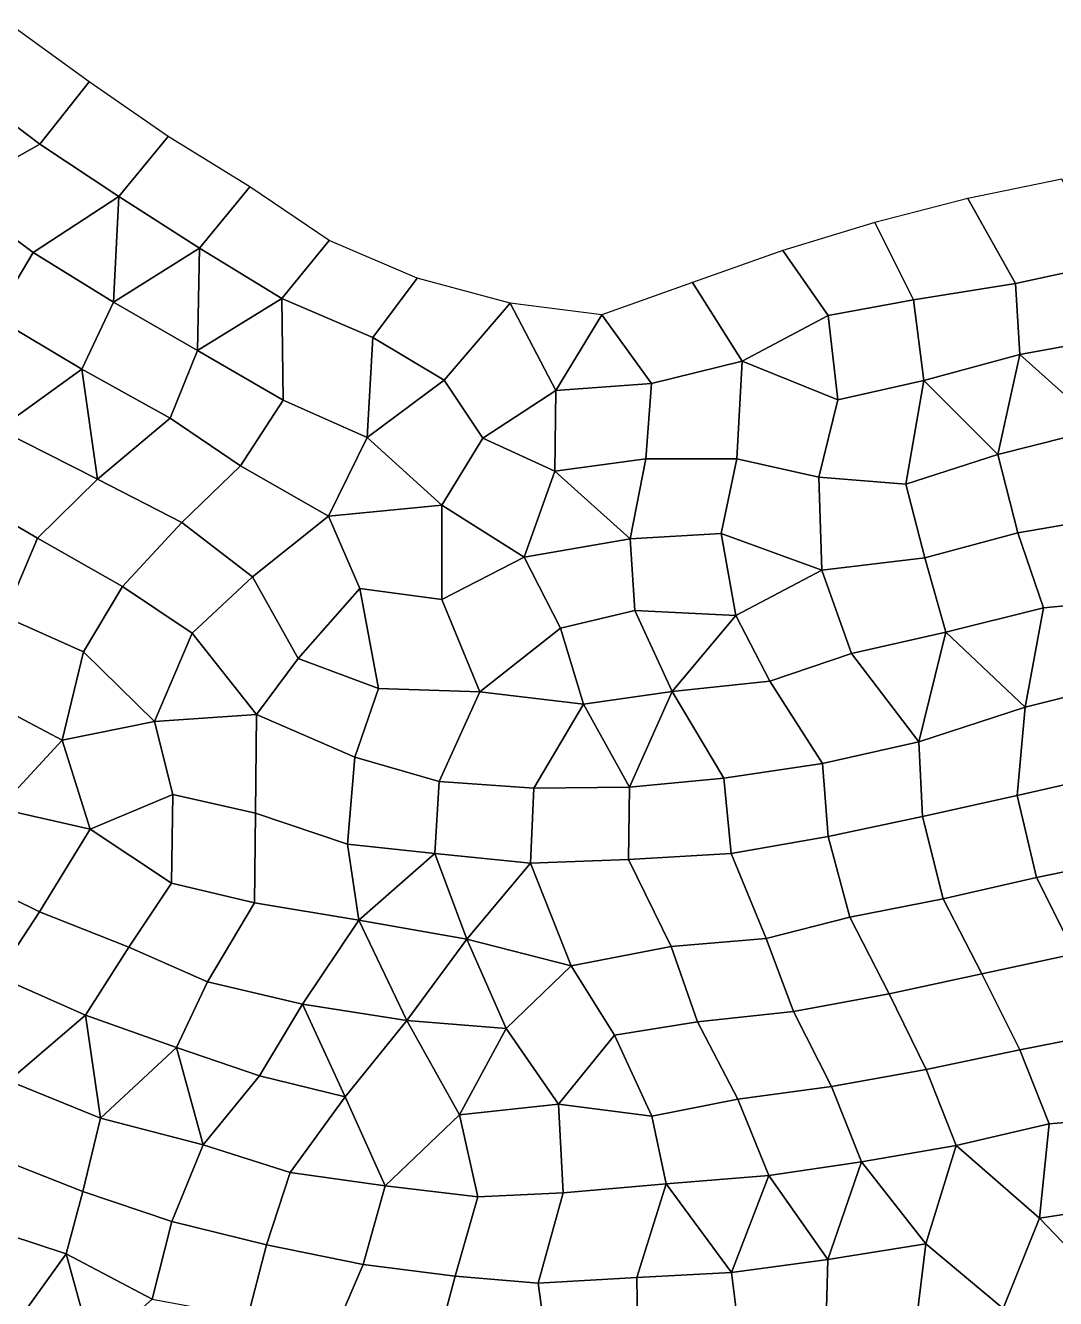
# Model space of a CAD drawing. Extents: x 727294 to 731543, y 8575035 to 8579824.
# Drawn here: x 729076.7 to 729291.1, y 8577331.1 to 8577596.2 of the extents above; entities that cross this region are included whole.
import ezdxf

# ---------------------------------------------------------------- set-up
doc = ezdxf.new("R2010")
doc.units = 0
for name, color, linetype in [('MESH_BOUND', 25, 'CONTINUOUS'), ('MESH_ELEMS', 250, 'CONTINUOUS'), ('MESH_NODES', 18, 'CONTINUOUS')]:
    doc.layers.add(name, color=color, linetype=linetype)

msp = doc.modelspace()

# ---------------------------------------------------------------- linework, layer by layer
at = {"layer": 'MESH_BOUND', "color": 25}
for points in [[(729089.94, 8577584.48, 38.17), (729073.73, 8577596.2, 38.17)], [(729106.35, 8577573.07, 38.17), (729089.94, 8577584.48, 38.17)], [(729123.37, 8577562.6, 38.17), (729106.35, 8577573.07, 38.17)], [(729292.39, 8577564.2, 38.17), (729272.8, 8577560.18, 38.17)], [(729139.86, 8577551.4, 38.17), (729123.37, 8577562.6, 38.17)], [(729272.8, 8577560.18, 38.17), (729253.44, 8577555.18, 38.17)], [(729253.44, 8577555.18, 38.17), (729234.31, 8577549.37, 38.17)], [(729158.2, 8577543.56, 38.17), (729139.86, 8577551.4, 38.17)], [(729234.31, 8577549.37, 38.17), (729215.47, 8577542.66, 38.17)], [(729177.51, 8577538.37, 38.17), (729158.2, 8577543.56, 38.17)], [(729215.47, 8577542.66, 38.17), (729196.63, 8577535.95, 38.17)], [(729196.63, 8577535.95, 38.17), (729177.51, 8577538.37, 38.17)]]:
    msp.add_polyline3d(points, dxfattribs=at)
at = {"layer": 'MESH_ELEMS', "color": 179}
for points in [[(729079.65, 8577571.48, 38.17), (729089.94, 8577584.48, 38.17), (729073.73, 8577596.2, 38.17), (729064.12, 8577583.24, 38.17)], [(729096.09, 8577560.57, 38.17), (729106.35, 8577573.07, 38.17), (729089.94, 8577584.48, 38.17), (729079.65, 8577571.48, 38.17)], [(729079.65, 8577571.48, 38.17), (729064.12, 8577583.24, 38.17), (729061.68, 8577561.32, 37.64), (729079.65, 8577571.48, 38.17)], [(729079.65, 8577571.48, 38.17), (729061.68, 8577561.32, 37.64), (729078.28, 8577548.91, 37.43), (729096.09, 8577560.57, 38.17)], [(729112.89, 8577549.82, 38.17), (729123.37, 8577562.6, 38.17), (729106.35, 8577573.07, 38.17), (729096.09, 8577560.57, 38.17)], [(729282.7, 8577542.45, 38.17), (729303.25, 8577546.94, 38.17), (729292.39, 8577564.2, 38.17), (729272.8, 8577560.18, 38.17)], [(729054.88, 8577544.7, 35.35), (729070.23, 8577535.43, 35.4), (729078.28, 8577548.91, 37.43), (729061.68, 8577561.32, 37.64)], [(729130.04, 8577539.37, 38.17), (729139.86, 8577551.4, 38.17), (729123.37, 8577562.6, 38.17), (729112.89, 8577549.82, 38.17)], [(729094.96, 8577538.56, 37.61), (729096.09, 8577560.57, 38.17), (729078.28, 8577548.91, 37.43), (729094.96, 8577538.56, 37.61)], [(729112.89, 8577549.82, 38.17), (729096.09, 8577560.57, 38.17), (729094.96, 8577538.56, 37.61), (729112.89, 8577549.82, 38.17)], [(729261.51, 8577539.04, 38.17), (729282.7, 8577542.45, 38.17), (729272.8, 8577560.18, 38.17), (729253.44, 8577555.18, 38.17)], [(729243.73, 8577535.82, 38.17), (729261.51, 8577539.04, 38.17), (729253.44, 8577555.18, 38.17), (729234.31, 8577549.37, 38.17)], [(729148.96, 8577531.22, 38.17), (729158.2, 8577543.56, 38.17), (729139.86, 8577551.4, 38.17), (729130.04, 8577539.37, 38.17)], [(729094.96, 8577538.56, 37.61), (729078.28, 8577548.91, 37.43), (729070.23, 8577535.43, 35.4), (729088.37, 8577524.67, 35.41)], [(729094.96, 8577538.56, 37.61), (729112.48, 8577528.5, 37.99), (729112.89, 8577549.82, 38.17), (729094.96, 8577538.56, 37.61)], [(729130.04, 8577539.37, 38.17), (729112.89, 8577549.82, 38.17), (729112.48, 8577528.5, 37.99), (729130.04, 8577539.37, 38.17)], [(729234.31, 8577549.37, 38.17), (729215.47, 8577542.66, 38.17), (729225.81, 8577526.27, 38.17), (729243.73, 8577535.82, 38.17)], [(729282.7, 8577542.45, 38.17), (729283.65, 8577527.66, 38.17), (729304.5, 8577531.53, 38.17), (729303.25, 8577546.94, 38.17)], [(729163.77, 8577522.32, 38.17), (729177.51, 8577538.37, 38.17), (729158.2, 8577543.56, 38.17), (729148.96, 8577531.22, 38.17)], [(729215.47, 8577542.66, 38.17), (729196.63, 8577535.95, 38.17), (729206.94, 8577521.62, 38.17), (729225.81, 8577526.27, 38.17)], [(729261.51, 8577539.04, 38.17), (729263.65, 8577522.26, 38.17), (729283.65, 8577527.66, 38.17), (729282.7, 8577542.45, 38.17)], [(729088.37, 8577524.67, 35.41), (729106.77, 8577514.45, 35.33), (729112.48, 8577528.5, 37.99), (729094.96, 8577538.56, 37.61)], [(729130.04, 8577539.37, 38.17), (729112.48, 8577528.5, 37.99), (729130.28, 8577518.2, 37.93), (729130.04, 8577539.37, 38.17)], [(729148.96, 8577531.22, 38.17), (729130.04, 8577539.37, 38.17), (729130.28, 8577518.2, 37.93), (729147.75, 8577510.38, 37.83)], [(729187.05, 8577520.18, 38.17), (729177.51, 8577538.37, 38.17), (729163.77, 8577522.32, 38.17), (729171.87, 8577510.26, 38.14)], [(729187.05, 8577520.18, 38.17), (729196.63, 8577535.95, 38.17), (729177.51, 8577538.37, 38.17), (729187.05, 8577520.18, 38.17)], [(729263.65, 8577522.26, 38.17), (729261.51, 8577539.04, 38.17), (729243.73, 8577535.82, 38.17), (729245.77, 8577518.26, 38.17)], [(729071.02, 8577512.14, 35.47), (729088.37, 8577524.67, 35.41), (729070.23, 8577535.43, 35.4), (729054.71, 8577523.53, 35.33)], [(729187.05, 8577520.18, 38.17), (729206.94, 8577521.62, 38.17), (729196.63, 8577535.95, 38.17), (729187.05, 8577520.18, 38.17)], [(729225.81, 8577526.27, 38.17), (729245.77, 8577518.26, 38.17), (729243.73, 8577535.82, 38.17), (729225.81, 8577526.27, 38.17)], [(729300.74, 8577512.37, 35.33), (729304.5, 8577531.53, 38.17), (729283.65, 8577527.66, 38.17), (729300.74, 8577512.37, 35.33)], [(729163.77, 8577522.32, 38.17), (729148.96, 8577531.22, 38.17), (729147.75, 8577510.38, 37.83), (729163.77, 8577522.32, 38.17)], [(729106.77, 8577514.45, 35.33), (729121.44, 8577504.5, 35.33), (729130.28, 8577518.2, 37.93), (729112.48, 8577528.5, 37.99)], [(729224.7, 8577506, 38.16), (729225.81, 8577526.27, 38.17), (729206.94, 8577521.62, 38.17), (729205.76, 8577505.96, 38.15)], [(729245.77, 8577518.26, 38.17), (729225.81, 8577526.27, 38.17), (729224.7, 8577506, 38.16), (729241.77, 8577502.14, 38.04)], [(729279.08, 8577506.85, 35.35), (729283.65, 8577527.66, 38.17), (729263.65, 8577522.26, 38.17), (729279.08, 8577506.85, 35.35)], [(729279.08, 8577506.85, 35.35), (729300.74, 8577512.37, 35.33), (729283.65, 8577527.66, 38.17), (729279.08, 8577506.85, 35.35)], [(729088.37, 8577524.67, 35.41), (729071.02, 8577512.14, 35.47), (729091.67, 8577501.74, 35.37), (729088.37, 8577524.67, 35.41)], [(729106.77, 8577514.45, 35.33), (729088.37, 8577524.67, 35.41), (729091.67, 8577501.74, 35.37), (729106.77, 8577514.45, 35.33)], [(729147.75, 8577510.38, 37.83), (729163.35, 8577496.29, 35.38), (729171.87, 8577510.26, 38.14), (729163.77, 8577522.32, 38.17)], [(729205.76, 8577505.96, 38.15), (729206.94, 8577521.62, 38.17), (729187.05, 8577520.18, 38.17), (729186.81, 8577503.39, 37.96)], [(729259.91, 8577500.66, 35.39), (729263.65, 8577522.26, 38.17), (729245.77, 8577518.26, 38.17), (729241.77, 8577502.14, 38.04)], [(729279.08, 8577506.85, 35.35), (729263.65, 8577522.26, 38.17), (729259.91, 8577500.66, 35.39), (729279.08, 8577506.85, 35.35)], [(729121.44, 8577504.5, 35.33), (729139.74, 8577494.02, 35.33), (729147.75, 8577510.38, 37.83), (729130.28, 8577518.2, 37.93)], [(729187.05, 8577520.18, 38.17), (729171.87, 8577510.26, 38.14), (729186.81, 8577503.39, 37.96), (729187.05, 8577520.18, 38.17)], [(729109.17, 8577492.7, 35.32), (729121.44, 8577504.5, 35.33), (729106.77, 8577514.45, 35.33), (729091.67, 8577501.74, 35.37)], [(729079.16, 8577489.42, 35.36), (729091.67, 8577501.74, 35.37), (729071.02, 8577512.14, 35.47), (729061.57, 8577499.71, 35.45)], [(729147.75, 8577510.38, 37.83), (729139.74, 8577494.02, 35.33), (729163.35, 8577496.29, 35.38), (729147.75, 8577510.38, 37.83)], [(729171.87, 8577510.26, 38.14), (729163.35, 8577496.29, 35.38), (729180.43, 8577485.5, 35.33), (729186.81, 8577503.39, 37.96)], [(729283.19, 8577490.57, 35.35), (729303.81, 8577494.1, 35.33), (729300.74, 8577512.37, 35.33), (729279.08, 8577506.85, 35.35)], [(729202.52, 8577489.32, 35.33), (729205.76, 8577505.96, 38.15), (729186.81, 8577503.39, 37.96), (729202.52, 8577489.32, 35.33)], [(729221.48, 8577490.41, 35.47), (729224.7, 8577506, 38.16), (729205.76, 8577505.96, 38.15), (729202.52, 8577489.32, 35.33)], [(729241.77, 8577502.14, 38.04), (729224.7, 8577506, 38.16), (729221.48, 8577490.41, 35.47), (729242.39, 8577482.79, 35.44)], [(729259.91, 8577500.66, 35.39), (729263.84, 8577485.35, 35.37), (729283.19, 8577490.57, 35.35), (729279.08, 8577506.85, 35.35)], [(729123.91, 8577481.41, 35.36), (729139.74, 8577494.02, 35.33), (729121.44, 8577504.5, 35.33), (729109.17, 8577492.7, 35.32)], [(729202.52, 8577489.32, 35.33), (729186.81, 8577503.39, 37.96), (729180.43, 8577485.5, 35.33), (729202.52, 8577489.32, 35.33)], [(729079.16, 8577489.42, 35.36), (729061.57, 8577499.71, 35.45), (729055.91, 8577480.98, 35.42), (729072.31, 8577473.14, 35.34)], [(729096.84, 8577479.42, 35.31), (729109.17, 8577492.7, 35.32), (729091.67, 8577501.74, 35.37), (729079.16, 8577489.42, 35.36)], [(729263.84, 8577485.35, 35.37), (729259.91, 8577500.66, 35.39), (729241.77, 8577502.14, 38.04), (729242.39, 8577482.79, 35.44)], [(729163.35, 8577496.29, 35.38), (729139.74, 8577494.02, 35.33), (729146.26, 8577478.94, 35.3), (729163.32, 8577476.7, 35.33)], [(729163.32, 8577476.7, 35.33), (729180.43, 8577485.5, 35.33), (729163.35, 8577496.29, 35.38), (729163.32, 8577476.7, 35.33)], [(729111.32, 8577469.69, 35.27), (729123.91, 8577481.41, 35.36), (729109.17, 8577492.7, 35.32), (729096.84, 8577479.42, 35.31)], [(729123.91, 8577481.41, 35.36), (729133.4, 8577464.39, 35.2), (729146.26, 8577478.94, 35.3), (729139.74, 8577494.02, 35.33)], [(729288.55, 8577474.98, 35.36), (729306.24, 8577476.59, 35.33), (729303.81, 8577494.1, 35.33), (729283.19, 8577490.57, 35.35)], [(729096.84, 8577479.42, 35.31), (729079.16, 8577489.42, 35.36), (729072.31, 8577473.14, 35.34), (729088.75, 8577465.76, 35.31)], [(729188.01, 8577470.73, 35.3), (729203.49, 8577474.41, 35.35), (729202.52, 8577489.32, 35.33), (729180.43, 8577485.5, 35.33)], [(729221.48, 8577490.41, 35.47), (729202.52, 8577489.32, 35.33), (729203.49, 8577474.41, 35.35), (729224.53, 8577473.33, 35.47)], [(729221.48, 8577490.41, 35.47), (729224.53, 8577473.33, 35.47), (729242.39, 8577482.79, 35.44), (729221.48, 8577490.41, 35.47)], [(729283.19, 8577490.57, 35.35), (729263.84, 8577485.35, 35.37), (729268.25, 8577469.89, 35.36), (729288.55, 8577474.98, 35.36)], [(729163.32, 8577476.7, 35.33), (729171.21, 8577457.43, 35.33), (729188.01, 8577470.73, 35.3), (729180.43, 8577485.5, 35.33)], [(729248.6, 8577465.41, 35.42), (729268.25, 8577469.89, 35.36), (729263.84, 8577485.35, 35.37), (729242.39, 8577482.79, 35.44)], [(729133.4, 8577464.39, 35.2), (729123.91, 8577481.41, 35.36), (729111.32, 8577469.69, 35.27), (729124.73, 8577452.75, 35.16)], [(729231.6, 8577459.67, 35.45), (729248.6, 8577465.41, 35.42), (729242.39, 8577482.79, 35.44), (729224.53, 8577473.33, 35.47)], [(729088.75, 8577465.76, 35.31), (729103.54, 8577451.31, 35.23), (729111.32, 8577469.69, 35.27), (729096.84, 8577479.42, 35.31)], [(729133.4, 8577464.39, 35.2), (729150.11, 8577458.13, 35.24), (729146.26, 8577478.94, 35.3), (729133.4, 8577464.39, 35.2)], [(729163.32, 8577476.7, 35.33), (729146.26, 8577478.94, 35.3), (729150.11, 8577458.13, 35.24), (729171.21, 8577457.43, 35.33)], [(729304.42, 8577459.16, 35.35), (729306.24, 8577476.59, 35.33), (729288.55, 8577474.98, 35.36), (729284.73, 8577454.23, 35.35)], [(729088.75, 8577465.76, 35.31), (729072.31, 8577473.14, 35.34), (729067.26, 8577456.44, 34.63), (729084.29, 8577447.39, 34.4)], [(729192.81, 8577454.88, 35.31), (729211.28, 8577457.55, 35.43), (729203.49, 8577474.41, 35.35), (729188.01, 8577470.73, 35.3)], [(729211.28, 8577457.55, 35.43), (729224.53, 8577473.33, 35.47), (729203.49, 8577474.41, 35.35), (729211.28, 8577457.55, 35.43)], [(729231.6, 8577459.67, 35.45), (729224.53, 8577473.33, 35.47), (729211.28, 8577457.55, 35.43), (729231.6, 8577459.67, 35.45)], [(729268.25, 8577469.89, 35.36), (729284.73, 8577454.23, 35.35), (729288.55, 8577474.98, 35.36), (729268.25, 8577469.89, 35.36)], [(729188.01, 8577470.73, 35.3), (729171.21, 8577457.43, 35.33), (729192.81, 8577454.88, 35.31), (729188.01, 8577470.73, 35.3)], [(729111.32, 8577469.69, 35.27), (729103.54, 8577451.31, 35.23), (729124.73, 8577452.75, 35.16), (729111.32, 8577469.69, 35.27)], [(729262.61, 8577447.07, 35.41), (729268.25, 8577469.89, 35.36), (729248.6, 8577465.41, 35.42), (729262.61, 8577447.07, 35.41)], [(729268.25, 8577469.89, 35.36), (729262.61, 8577447.07, 35.41), (729284.73, 8577454.23, 35.35), (729268.25, 8577469.89, 35.36)], [(729088.75, 8577465.76, 35.31), (729084.29, 8577447.39, 34.4), (729103.54, 8577451.31, 35.23), (729088.75, 8577465.76, 35.31)], [(729248.6, 8577465.41, 35.42), (729231.6, 8577459.67, 35.45), (729242.53, 8577442.57, 35.41), (729262.61, 8577447.07, 35.41)], [(729133.4, 8577464.39, 35.2), (729124.73, 8577452.75, 35.16), (729145.24, 8577443.85, 35.1), (729150.11, 8577458.13, 35.24)], [(729162.74, 8577438.82, 34.99), (729171.21, 8577457.43, 35.33), (729150.11, 8577458.13, 35.24), (729145.24, 8577443.85, 35.1)], [(729182.46, 8577437.4, 35.16), (729192.81, 8577454.88, 35.31), (729171.21, 8577457.43, 35.33), (729162.74, 8577438.82, 34.99)], [(729211.28, 8577457.55, 35.43), (729192.81, 8577454.88, 35.31), (729202.39, 8577437.6, 35.37), (729211.28, 8577457.55, 35.43)], [(729211.28, 8577457.55, 35.43), (729202.39, 8577437.6, 35.37), (729222.02, 8577439.49, 35.45), (729211.28, 8577457.55, 35.43)], [(729222.02, 8577439.49, 35.45), (729242.53, 8577442.57, 35.41), (729231.6, 8577459.67, 35.45), (729211.28, 8577457.55, 35.43)], [(729284.73, 8577454.23, 35.35), (729283.05, 8577435.9, 35.05), (729302.91, 8577440.39, 35.3), (729304.42, 8577459.16, 35.35)], [(729071.1, 8577433.2, 34.45), (729084.29, 8577447.39, 34.4), (729067.26, 8577456.44, 34.63), (729056.09, 8577442.91, 34.54)], [(729192.81, 8577454.88, 35.31), (729182.46, 8577437.4, 35.16), (729202.39, 8577437.6, 35.37), (729192.81, 8577454.88, 35.31)], [(729124.73, 8577452.75, 35.16), (729103.54, 8577451.31, 35.23), (729107.36, 8577436.1, 34.41), (729124.53, 8577432.17, 34.54)], [(729145.24, 8577443.85, 35.1), (729124.73, 8577452.75, 35.16), (729124.53, 8577432.17, 34.54), (729143.66, 8577425.71, 34.59)], [(729283.05, 8577435.9, 35.05), (729284.73, 8577454.23, 35.35), (729262.61, 8577447.07, 35.41), (729263.39, 8577431.51, 35.37)], [(729107.36, 8577436.1, 34.41), (729103.54, 8577451.31, 35.23), (729084.29, 8577447.39, 34.4), (729090.13, 8577428.84, 34.38)], [(729090.13, 8577428.84, 34.38), (729084.29, 8577447.39, 34.4), (729071.1, 8577433.2, 34.45), (729090.13, 8577428.84, 34.38)], [(729263.39, 8577431.51, 35.37), (729262.61, 8577447.07, 35.41), (729242.53, 8577442.57, 35.41), (729243.75, 8577427.32, 35.37)], [(729143.66, 8577425.71, 34.59), (729161.84, 8577423.77, 34.92), (729162.74, 8577438.82, 34.99), (729145.24, 8577443.85, 35.1)], [(729222.02, 8577439.49, 35.45), (729223.52, 8577423.8, 35.41), (729243.75, 8577427.32, 35.37), (729242.53, 8577442.57, 35.41)], [(729181.79, 8577421.75, 35.14), (729182.46, 8577437.4, 35.16), (729162.74, 8577438.82, 34.99), (729161.84, 8577423.77, 34.92)], [(729223.52, 8577423.8, 35.41), (729222.02, 8577439.49, 35.45), (729202.39, 8577437.6, 35.37), (729202.18, 8577422.55, 35.36)], [(729287.12, 8577418.82, 34.75), (729307.08, 8577422.88, 34.53), (729302.91, 8577440.39, 35.3), (729283.05, 8577435.9, 35.05)], [(729107.06, 8577417.63, 34.37), (729107.36, 8577436.1, 34.41), (729090.13, 8577428.84, 34.38), (729107.06, 8577417.63, 34.37)], [(729124.53, 8577432.17, 34.54), (729107.36, 8577436.1, 34.41), (729107.06, 8577417.63, 34.37), (729124.36, 8577413.56, 34.37)], [(729202.18, 8577422.55, 35.36), (729202.39, 8577437.6, 35.37), (729182.46, 8577437.4, 35.16), (729181.79, 8577421.75, 35.14)], [(729283.05, 8577435.9, 35.05), (729263.39, 8577431.51, 35.37), (729267.69, 8577414.39, 34.73), (729287.12, 8577418.82, 34.75)], [(729079.58, 8577411.66, 34.37), (729090.13, 8577428.84, 34.38), (729071.1, 8577433.2, 34.45), (729061.79, 8577420.37, 34.51)], [(729143.66, 8577425.71, 34.59), (729124.53, 8577432.17, 34.54), (729124.36, 8577413.56, 34.37), (729146.03, 8577409.9, 34.28)], [(729248.21, 8577410.51, 35.39), (729267.69, 8577414.39, 34.73), (729263.39, 8577431.51, 35.37), (729243.75, 8577427.32, 35.37)], [(729098.14, 8577404.28, 34.37), (729107.06, 8577417.63, 34.37), (729090.13, 8577428.84, 34.38), (729079.58, 8577411.66, 34.37)], [(729161.84, 8577423.77, 34.92), (729143.66, 8577425.71, 34.59), (729146.03, 8577409.9, 34.28), (729161.84, 8577423.77, 34.92)], [(729230.84, 8577406.12, 35.41), (729248.21, 8577410.51, 35.39), (729243.75, 8577427.32, 35.37), (729223.52, 8577423.8, 35.41)], [(729161.84, 8577423.77, 34.92), (729146.03, 8577409.9, 34.28), (729168.54, 8577405.94, 34.28), (729161.84, 8577423.77, 34.92)], [(729168.54, 8577405.94, 34.28), (729181.79, 8577421.75, 35.14), (729161.84, 8577423.77, 34.92), (729168.54, 8577405.94, 34.28)], [(729211.08, 8577404.46, 34.59), (729230.84, 8577406.12, 35.41), (729223.52, 8577423.8, 35.41), (729202.18, 8577422.55, 35.36)], [(729295.04, 8577402.9, 34.4), (729312.63, 8577407.9, 34.42), (729307.08, 8577422.88, 34.53), (729287.12, 8577418.82, 34.75)], [(729070.77, 8577398.29, 34.49), (729079.58, 8577411.66, 34.37), (729061.79, 8577420.37, 34.51), (729050.62, 8577407.06, 34.75)], [(729190.24, 8577400.41, 34.3), (729181.79, 8577421.75, 35.14), (729168.54, 8577405.94, 34.28), (729190.24, 8577400.41, 34.3)], [(729202.18, 8577422.55, 35.36), (729181.79, 8577421.75, 35.14), (729190.24, 8577400.41, 34.3), (729211.08, 8577404.46, 34.59)], [(729114.56, 8577397.11, 34.37), (729124.36, 8577413.56, 34.37), (729107.06, 8577417.63, 34.37), (729098.14, 8577404.28, 34.37)], [(729275.71, 8577398.76, 34.46), (729295.04, 8577402.9, 34.4), (729287.12, 8577418.82, 34.75), (729267.69, 8577414.39, 34.73)], [(729134.29, 8577392.4, 34.32), (729146.03, 8577409.9, 34.28), (729124.36, 8577413.56, 34.37), (729114.56, 8577397.11, 34.37)], [(729256.41, 8577394.56, 34.55), (729275.71, 8577398.76, 34.46), (729267.69, 8577414.39, 34.73), (729248.21, 8577410.51, 35.39)], [(729089.16, 8577390.14, 34.4), (729098.14, 8577404.28, 34.37), (729079.58, 8577411.66, 34.37), (729070.77, 8577398.29, 34.49)], [(729146.03, 8577409.9, 34.28), (729134.29, 8577392.4, 34.32), (729156.06, 8577389.01, 34.3), (729146.03, 8577409.9, 34.28)], [(729156.06, 8577389.01, 34.3), (729168.54, 8577405.94, 34.28), (729146.03, 8577409.9, 34.28), (729156.06, 8577389.01, 34.3)], [(729248.21, 8577410.51, 35.39), (729230.84, 8577406.12, 35.41), (729236.55, 8577390.89, 34.2), (729256.41, 8577394.56, 34.55)], [(729098.14, 8577404.28, 34.37), (729089.16, 8577390.14, 34.4), (729108.08, 8577383.39, 34.37), (729114.56, 8577397.11, 34.37)], [(729168.54, 8577405.94, 34.28), (729156.06, 8577389.01, 34.3), (729176.73, 8577387.39, 34.29), (729168.54, 8577405.94, 34.28)], [(729168.54, 8577405.94, 34.28), (729176.73, 8577387.39, 34.29), (729190.24, 8577400.41, 34.3), (729168.54, 8577405.94, 34.28)], [(729199.27, 8577385.94, 34.24), (729216.56, 8577388.74, 34.16), (729211.08, 8577404.46, 34.59), (729190.24, 8577400.41, 34.3)], [(729230.84, 8577406.12, 35.41), (729211.08, 8577404.46, 34.59), (729216.56, 8577388.74, 34.16), (729236.55, 8577390.89, 34.2)], [(729283.63, 8577382.91, 34.33), (729303.38, 8577386.81, 34.24), (729295.04, 8577402.9, 34.4), (729275.71, 8577398.76, 34.46)], [(729176.73, 8577387.39, 34.29), (729187.62, 8577371.61, 34.23), (729199.27, 8577385.94, 34.24), (729190.24, 8577400.41, 34.3)], [(729073.21, 8577376.44, 34.55), (729089.16, 8577390.14, 34.4), (729070.77, 8577398.29, 34.49), (729073.21, 8577376.44, 34.55)], [(729125.4, 8577377.5, 34.34), (729134.29, 8577392.4, 34.32), (729114.56, 8577397.11, 34.37), (729108.08, 8577383.39, 34.37)], [(729275.71, 8577398.76, 34.46), (729256.41, 8577394.56, 34.55), (729264.1, 8577378.82, 34.41), (729283.63, 8577382.91, 34.33)], [(729244.43, 8577375.29, 34.11), (729264.1, 8577378.82, 34.41), (729256.41, 8577394.56, 34.55), (729236.55, 8577390.89, 34.2)], [(729134.29, 8577392.4, 34.32), (729125.4, 8577377.5, 34.34), (729143.2, 8577373.11, 34.3), (729134.29, 8577392.4, 34.32)], [(729134.29, 8577392.4, 34.32), (729143.2, 8577373.11, 34.3), (729156.06, 8577389.01, 34.3), (729134.29, 8577392.4, 34.32)], [(729092.25, 8577368.71, 34.4), (729089.16, 8577390.14, 34.4), (729073.21, 8577376.44, 34.55), (729092.25, 8577368.71, 34.4)], [(729108.08, 8577383.39, 34.37), (729089.16, 8577390.14, 34.4), (729092.25, 8577368.71, 34.4), (729108.08, 8577383.39, 34.37)], [(729167.02, 8577369.36, 34.28), (729156.06, 8577389.01, 34.3), (729143.2, 8577373.11, 34.3), (729151.5, 8577354.62, 34.29)], [(729167.02, 8577369.36, 34.28), (729176.73, 8577387.39, 34.29), (729156.06, 8577389.01, 34.3), (729167.02, 8577369.36, 34.28)], [(729207.03, 8577369.12, 34.17), (729224.92, 8577372.67, 34.1), (729216.56, 8577388.74, 34.16), (729199.27, 8577385.94, 34.24)], [(729224.92, 8577372.67, 34.1), (729244.43, 8577375.29, 34.11), (729236.55, 8577390.89, 34.2), (729216.56, 8577388.74, 34.16)], [(729176.73, 8577387.39, 34.29), (729167.02, 8577369.36, 34.28), (729187.62, 8577371.61, 34.23), (729176.73, 8577387.39, 34.29)], [(729199.27, 8577385.94, 34.24), (729187.62, 8577371.61, 34.23), (729207.03, 8577369.12, 34.17), (729199.27, 8577385.94, 34.24)], [(729303.38, 8577386.81, 34.24), (729283.63, 8577382.91, 34.33), (729289.72, 8577367.54, 34.29), (729307.36, 8577368.99, 34.28)], [(729108.08, 8577383.39, 34.37), (729092.25, 8577368.71, 34.4), (729113.67, 8577363.13, 34.35), (729108.08, 8577383.39, 34.37)], [(729108.08, 8577383.39, 34.37), (729113.67, 8577363.13, 34.35), (729125.4, 8577377.5, 34.34), (729108.08, 8577383.39, 34.37)], [(729270.35, 8577362.97, 34.2), (729289.72, 8577367.54, 34.29), (729283.63, 8577382.91, 34.33), (729264.1, 8577378.82, 34.41)], [(729250.69, 8577359.58, 34.12), (729270.35, 8577362.97, 34.2), (729264.1, 8577378.82, 34.41), (729244.43, 8577375.29, 34.11)], [(729069.75, 8577360.84, 34.63), (729088.61, 8577353.41, 34.43), (729092.25, 8577368.71, 34.4), (729073.21, 8577376.44, 34.55)], [(729131.75, 8577357.35, 34.31), (729143.2, 8577373.11, 34.3), (729125.4, 8577377.5, 34.34), (729113.67, 8577363.13, 34.35)], [(729231.4, 8577356.74, 34.08), (729250.69, 8577359.58, 34.12), (729244.43, 8577375.29, 34.11), (729224.92, 8577372.67, 34.1)], [(729143.2, 8577373.11, 34.3), (729131.75, 8577357.35, 34.31), (729151.5, 8577354.62, 34.29), (729143.2, 8577373.11, 34.3)], [(729210.02, 8577355.05, 34.1), (729231.4, 8577356.74, 34.08), (729224.92, 8577372.67, 34.1), (729207.03, 8577369.12, 34.17)], [(729170.79, 8577352.3, 34.24), (729188.59, 8577353.13, 34.16), (729187.62, 8577371.61, 34.23), (729167.02, 8577369.36, 34.28)], [(729188.59, 8577353.13, 34.16), (729210.02, 8577355.05, 34.1), (729207.03, 8577369.12, 34.17), (729187.62, 8577371.61, 34.23)], [(729107.09, 8577347.21, 34.36), (729113.67, 8577363.13, 34.35), (729092.25, 8577368.71, 34.4), (729088.61, 8577353.41, 34.43)], [(729167.02, 8577369.36, 34.28), (729151.5, 8577354.62, 34.29), (729170.79, 8577352.3, 34.24), (729167.02, 8577369.36, 34.28)], [(729270.35, 8577362.97, 34.2), (729287.72, 8577347.88, 34.12), (729289.72, 8577367.54, 34.29), (729270.35, 8577362.97, 34.2)], [(729305.9, 8577350.63, 34.21), (729307.36, 8577368.99, 34.28), (729289.72, 8577367.54, 34.29), (729287.72, 8577347.88, 34.12)], [(729126.81, 8577342.3, 34.33), (729131.75, 8577357.35, 34.31), (729113.67, 8577363.13, 34.35), (729107.09, 8577347.21, 34.36)], [(729270.35, 8577362.97, 34.2), (729250.69, 8577359.58, 34.12), (729264.05, 8577342.5, 34.1), (729270.35, 8577362.97, 34.2)], [(729287.72, 8577347.88, 34.12), (729270.35, 8577362.97, 34.2), (729264.05, 8577342.5, 34.1), (729280.18, 8577329.03, 34.11)], [(729088.61, 8577353.41, 34.43), (729069.75, 8577360.84, 34.63), (729067.14, 8577346.32, 34.72), (729085.12, 8577340.48, 34.28)], [(729250.69, 8577359.58, 34.12), (729231.4, 8577356.74, 34.08), (729243.69, 8577339.29, 34.21), (729250.69, 8577359.58, 34.12)], [(729250.69, 8577359.58, 34.12), (729243.69, 8577339.29, 34.21), (729264.05, 8577342.5, 34.1), (729250.69, 8577359.58, 34.12)], [(729146.92, 8577338.19, 34.3), (729151.5, 8577354.62, 34.29), (729131.75, 8577357.35, 34.31), (729126.81, 8577342.3, 34.33)], [(729210.02, 8577355.05, 34.1), (729223.63, 8577336.57, 34.11), (729231.4, 8577356.74, 34.08), (729210.02, 8577355.05, 34.1)], [(729231.4, 8577356.74, 34.08), (729223.63, 8577336.57, 34.11), (729243.69, 8577339.29, 34.21), (729231.4, 8577356.74, 34.08)], [(729166.12, 8577335.79, 34.2), (729170.79, 8577352.3, 34.24), (729151.5, 8577354.62, 34.29), (729146.92, 8577338.19, 34.3)], [(729203.92, 8577335.54, 34.1), (729210.02, 8577355.05, 34.1), (729188.59, 8577353.13, 34.16), (729183.4, 8577334.32, 34.13)], [(729210.02, 8577355.05, 34.1), (729203.92, 8577335.54, 34.1), (729223.63, 8577336.57, 34.11), (729210.02, 8577355.05, 34.1)], [(729085.12, 8577340.48, 34.28), (729103.06, 8577331.03, 34.14), (729107.09, 8577347.21, 34.36), (729088.61, 8577353.41, 34.43)], [(729183.4, 8577334.32, 34.13), (729188.59, 8577353.13, 34.16), (729170.79, 8577352.3, 34.24), (729166.12, 8577335.79, 34.2)], [(729305.9, 8577350.63, 34.21), (729287.72, 8577347.88, 34.12), (729300.72, 8577334.32, 34.09), (729305.9, 8577350.63, 34.21)], [(729071.99, 8577322.16, 33.55), (729085.12, 8577340.48, 34.28), (729067.14, 8577346.32, 34.72), (729051.74, 8577334.98, 35.07)], [(729122.93, 8577327.3, 34.68), (729126.81, 8577342.3, 34.33), (729107.09, 8577347.21, 34.36), (729103.06, 8577331.03, 34.14)], [(729280.18, 8577329.03, 34.11), (729293.35, 8577315.24, 34.07), (729300.72, 8577334.32, 34.09), (729287.72, 8577347.88, 34.12)], [(729139.83, 8577321.57, 34.82), (729146.92, 8577338.19, 34.3), (729126.81, 8577342.3, 34.33), (729122.93, 8577327.3, 34.68)], [(729261.56, 8577322.05, 34.11), (729264.05, 8577342.5, 34.1), (729243.69, 8577339.29, 34.21), (729243.27, 8577323.95, 34.11)], [(729264.05, 8577342.5, 34.1), (729261.56, 8577322.05, 34.11), (729280.18, 8577329.03, 34.11), (729264.05, 8577342.5, 34.1)], [(729085.12, 8577340.48, 34.28), (729071.99, 8577322.16, 33.55), (729090.72, 8577320.04, 33.82), (729085.12, 8577340.48, 34.28)], [(729103.06, 8577331.03, 34.14), (729085.12, 8577340.48, 34.28), (729090.72, 8577320.04, 33.82), (729103.06, 8577331.03, 34.14)], [(729160.86, 8577316.27, 34.53), (729166.12, 8577335.79, 34.2), (729146.92, 8577338.19, 34.3), (729139.83, 8577321.57, 34.82)], [(729223.63, 8577336.57, 34.11), (729225.73, 8577319.36, 34.12), (729243.27, 8577323.95, 34.11), (729243.69, 8577339.29, 34.21)], [(729185.51, 8577318.75, 33.85), (729183.4, 8577334.32, 34.13), (729166.12, 8577335.79, 34.2), (729160.86, 8577316.27, 34.53)], [(729183.4, 8577334.32, 34.13), (729185.51, 8577318.75, 33.85), (729204.1, 8577320.94, 34.04), (729203.92, 8577335.54, 34.1)], [(729225.73, 8577319.36, 34.12), (729223.63, 8577336.57, 34.11), (729203.92, 8577335.54, 34.1), (729204.1, 8577320.94, 34.04)]]:
    msp.add_3dface(points, dxfattribs=at)
at = {"layer": 'MESH_NODES', "color": 18}
for p in [(729089.94, 8577584.48, 38.17), (729079.65, 8577571.48, 38.17), (729106.35, 8577573.07, 38.17), (729123.37, 8577562.6, 38.17), (729096.09, 8577560.57, 38.17), (729272.8, 8577560.18, 38.17), (729253.44, 8577555.18, 38.17), (729139.86, 8577551.4, 38.17), (729078.28, 8577548.91, 37.43), (729112.89, 8577549.82, 38.17), (729234.31, 8577549.37, 38.17), (729158.2, 8577543.56, 38.17), (729215.47, 8577542.66, 38.17), (729282.7, 8577542.45, 38.17), (729094.96, 8577538.56, 37.61), (729130.04, 8577539.37, 38.17), (729177.51, 8577538.37, 38.17), (729261.51, 8577539.04, 38.17), (729196.63, 8577535.95, 38.17), (729243.73, 8577535.82, 38.17), (729148.96, 8577531.22, 38.17), (729112.48, 8577528.5, 37.99), (729225.81, 8577526.27, 38.17), (729283.65, 8577527.66, 38.17), (729088.37, 8577524.67, 35.41), (729163.77, 8577522.32, 38.17), (729206.94, 8577521.62, 38.17), (729263.65, 8577522.26, 38.17), (729130.28, 8577518.2, 37.93), (729187.05, 8577520.18, 38.17), (729245.77, 8577518.26, 38.17), (729106.77, 8577514.45, 35.33), (729147.75, 8577510.38, 37.83), (729171.87, 8577510.26, 38.14), (729205.76, 8577505.96, 38.15), (729224.7, 8577506, 38.16), (729279.08, 8577506.85, 35.35), (729121.44, 8577504.5, 35.33), (729186.81, 8577503.39, 37.96), (729091.67, 8577501.74, 35.37), (729241.77, 8577502.14, 38.04), (729259.91, 8577500.66, 35.39), (729163.35, 8577496.29, 35.38), (729109.17, 8577492.7, 35.32), (729139.74, 8577494.02, 35.33), (729079.16, 8577489.42, 35.36), (729202.52, 8577489.32, 35.33), (729221.48, 8577490.41, 35.47), (729283.19, 8577490.57, 35.35), (729180.43, 8577485.5, 35.33), (729263.84, 8577485.35, 35.37), (729123.91, 8577481.41, 35.36), (729242.39, 8577482.79, 35.44), (729096.84, 8577479.42, 35.31), (729146.26, 8577478.94, 35.3), (729163.32, 8577476.7, 35.33), (729203.49, 8577474.41, 35.35), (729224.53, 8577473.33, 35.47), (729288.55, 8577474.98, 35.36), (729188.01, 8577470.73, 35.3), (729111.32, 8577469.69, 35.27), (729268.25, 8577469.89, 35.36), (729088.75, 8577465.76, 35.31), (729248.6, 8577465.41, 35.42), (729133.4, 8577464.39, 35.2), (729150.11, 8577458.13, 35.24), (729171.21, 8577457.43, 35.33), (729211.28, 8577457.55, 35.43), (729231.6, 8577459.67, 35.45), (729192.81, 8577454.88, 35.31), (729124.73, 8577452.75, 35.16), (729284.73, 8577454.23, 35.35), (729103.54, 8577451.31, 35.23), (729084.29, 8577447.39, 34.4), (729262.61, 8577447.07, 35.41), (729145.24, 8577443.85, 35.1), (729242.53, 8577442.57, 35.41), (729162.74, 8577438.82, 34.99), (729222.02, 8577439.49, 35.45), (729107.36, 8577436.1, 34.41), (729182.46, 8577437.4, 35.16), (729202.39, 8577437.6, 35.37), (729283.05, 8577435.9, 35.05), (729124.53, 8577432.17, 34.54), (729263.39, 8577431.51, 35.37), (729090.13, 8577428.84, 34.38), (729143.66, 8577425.71, 34.59), (729243.75, 8577427.32, 35.37), (729161.84, 8577423.77, 34.92), (729223.52, 8577423.8, 35.41), (729181.79, 8577421.75, 35.14), (729202.18, 8577422.55, 35.36), (729107.06, 8577417.63, 34.37), (729287.12, 8577418.82, 34.75), (729124.36, 8577413.56, 34.37), (729267.69, 8577414.39, 34.73), (729079.58, 8577411.66, 34.37), (729146.03, 8577409.9, 34.28), (729248.21, 8577410.51, 35.39), (729098.14, 8577404.28, 34.37), (729168.54, 8577405.94, 34.28), (729211.08, 8577404.46, 34.59), (729230.84, 8577406.12, 35.41), (729190.24, 8577400.41, 34.3), (729114.56, 8577397.11, 34.37), (729275.71, 8577398.76, 34.46), (729256.41, 8577394.56, 34.55), (729134.29, 8577392.4, 34.32), (729089.16, 8577390.14, 34.4), (729156.06, 8577389.01, 34.3), (729216.56, 8577388.74, 34.16), (729236.55, 8577390.89, 34.2), (729176.73, 8577387.39, 34.29), (729199.27, 8577385.94, 34.24), (729108.08, 8577383.39, 34.37), (729283.63, 8577382.91, 34.33), (729264.1, 8577378.82, 34.41), (729125.4, 8577377.5, 34.34), (729244.43, 8577375.29, 34.11), (729143.2, 8577373.11, 34.3), (729224.92, 8577372.67, 34.1), (729187.62, 8577371.61, 34.23), (729092.25, 8577368.71, 34.4), (729167.02, 8577369.36, 34.28), (729207.03, 8577369.12, 34.17), (729289.72, 8577367.54, 34.29), (729113.67, 8577363.13, 34.35), (729270.35, 8577362.97, 34.2), (729250.69, 8577359.58, 34.12), (729131.75, 8577357.35, 34.31), (729231.4, 8577356.74, 34.08), (729151.5, 8577354.62, 34.29), (729210.02, 8577355.05, 34.1), (729088.61, 8577353.41, 34.43), (729170.79, 8577352.3, 34.24), (729188.59, 8577353.13, 34.16), (729107.09, 8577347.21, 34.36), (729287.72, 8577347.88, 34.12), (729126.81, 8577342.3, 34.33), (729264.05, 8577342.5, 34.1), (729085.12, 8577340.48, 34.28), (729146.92, 8577338.19, 34.3), (729243.69, 8577339.29, 34.21), (729166.12, 8577335.79, 34.2), (729203.92, 8577335.54, 34.1), (729223.63, 8577336.57, 34.11), (729183.4, 8577334.32, 34.13)]:
    msp.add_point(p, dxfattribs=at)

doc.saveas('drawing.dxf')
